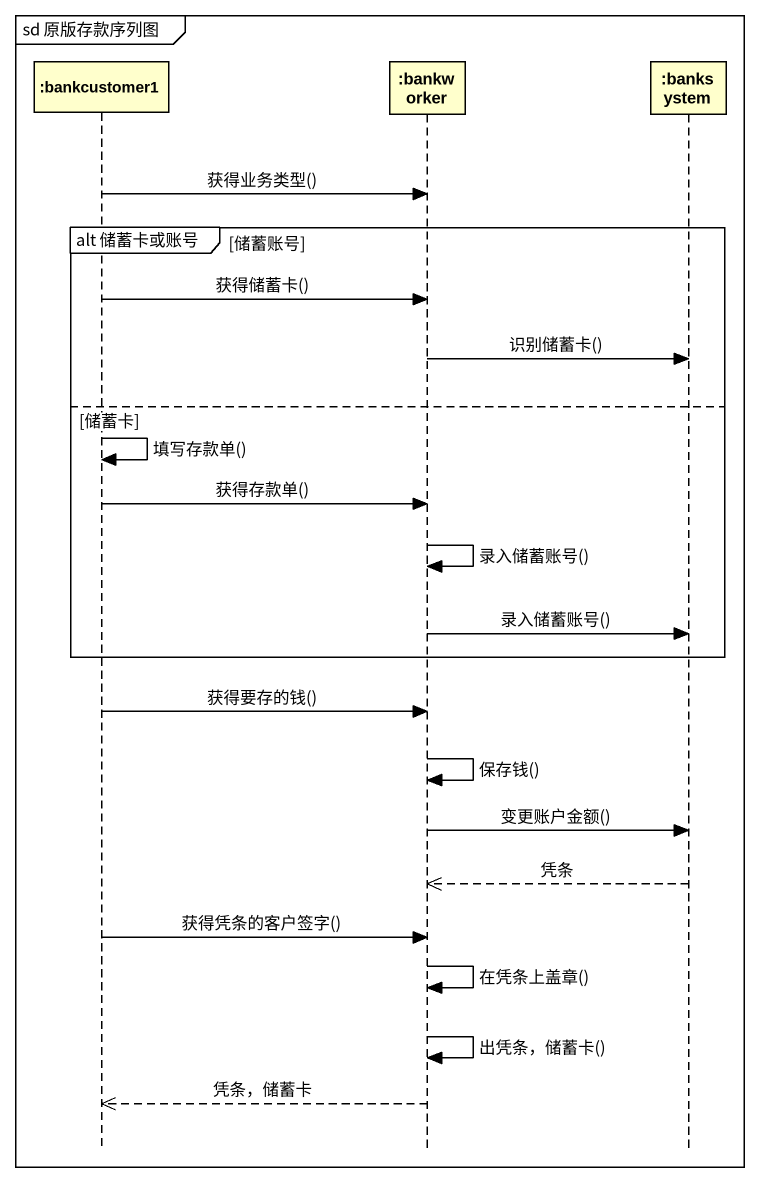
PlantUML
@startuml
mainframe sd 原版存款序列图
hide footbox
participant ":bankcustomer1" as bankcustomer1
participant ":bankworker" as bankworker
participant ":banksystem" as banksystem

bankcustomer1 -> bankworker : 获得业务类型()
group alt 储蓄卡或账号 [储蓄账号]
  bankcustomer1 -> bankworker : 获得储蓄卡()
  bankworker -> banksystem : 识别储蓄卡()
else 储蓄卡
  bankcustomer1 -> bankcustomer1 : 填写存款单()
  bankcustomer1 -> bankworker : 获得存款单()
  bankworker -> bankworker : 录入储蓄账号()
  bankworker -> banksystem : 录入储蓄账号()
end
bankcustomer1 -> bankworker : 获得要存的钱()
bankworker -> bankworker : 保存钱()
bankworker -> banksystem : 变更账户金额()
banksystem -->> bankworker : 凭条
bankcustomer1 -> bankworker : 获得凭条的客户签字()
bankworker -> bankworker : 在凭条上盖章()
bankworker -> bankworker : 出凭条，储蓄卡()
bankworker -->> bankcustomer1 : 凭条，储蓄卡
@enduml
